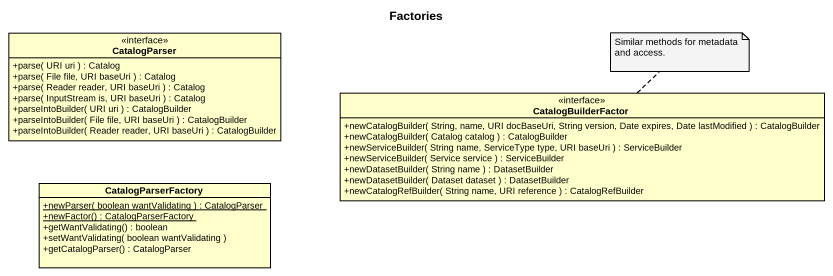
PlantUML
@startuml
title Factories
hide circle
hide empty members
skinparam classAttributeIconSize 0
interface CatalogParser {
  +parse( URI uri ) : Catalog
  +parse( File file, URI baseUri ) : Catalog
  +parse( Reader reader, URI baseUri ) : Catalog
  +parse( InputStream is, URI baseUri ) : Catalog
  +parseIntoBuilder( URI uri ) : CatalogBuilder
  +parseIntoBuilder( File file, URI baseUri ) : CatalogBuilder
  +parseIntoBuilder( Reader reader, URI baseUri ) : CatalogBuilder
}
interface CatalogBuilderFactor {
  +newCatalogBuilder( String, name, URI docBaseUri, String version, Date expires, Date lastModified ) : CatalogBuilder
  +newCatalogBuilder( Catalog catalog ) : CatalogBuilder
  +newServiceBuilder( String name, ServiceType type, URI baseUri ) : ServiceBuilder
  +newServiceBuilder( Service service ) : ServiceBuilder
  +newDatasetBuilder( String name ) : DatasetBuilder
  +newDatasetBuilder( Dataset dataset ) : DatasetBuilder
  +newCatalogRefBuilder( String name, URI reference ) : CatalogRefBuilder
}
class CatalogParserFactory {
  {static} +newParser( boolean wantValidating ) : CatalogParser
  {static} +newFactor() : CatalogParserFactory
  +getWantValidating() : boolean
  +setWantValidating( boolean wantValidating )
  +getCatalogParser() : CatalogParser
}
note top of CatalogBuilderFactor : Similar methods for metadata and access.
@enduml
